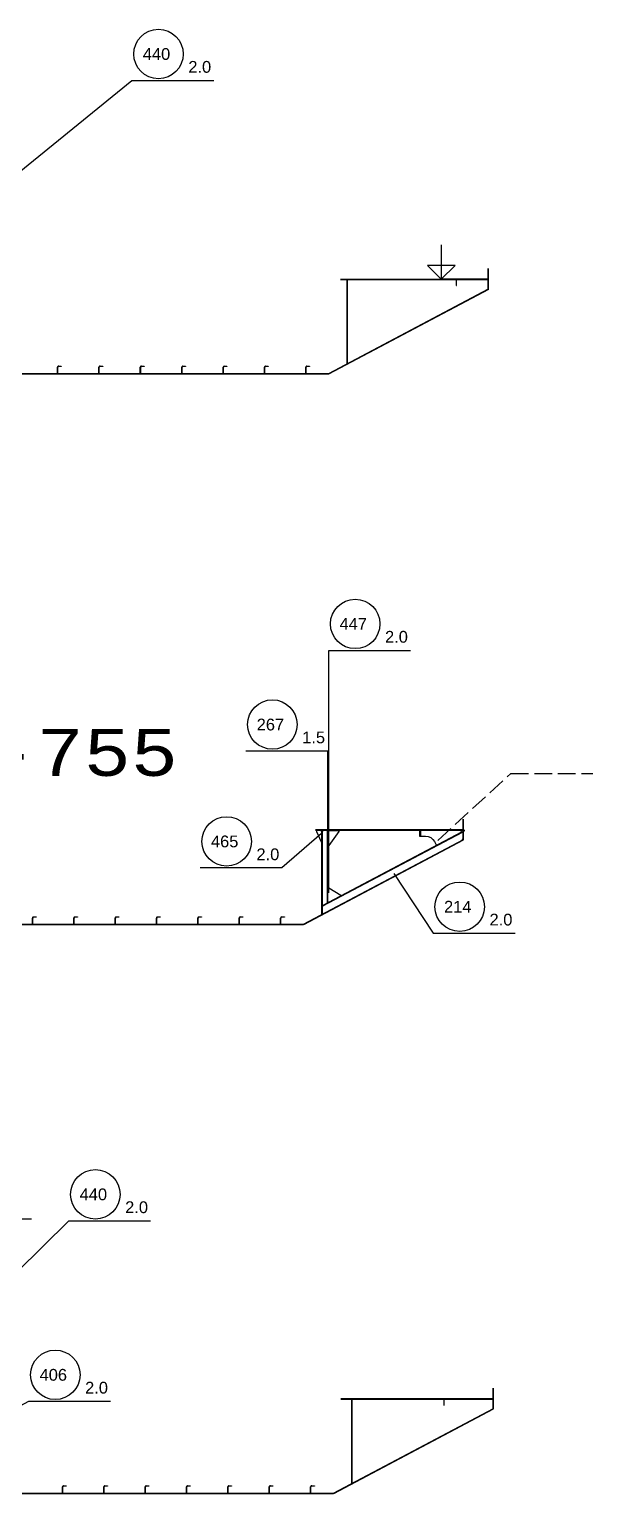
# Model space of a CAD drawing. Header units: inches. Extents: x -15552 to 42302, y -14825 to 18289.
# Drawn here: x 39306 to 42302, y -3588 to 4205 of the extents above; entities that cross this region are included whole.
import ezdxf

# ---------------------------------------------------------------- set-up
doc = ezdxf.new("R2010")
doc.units = ezdxf.units.IN
doc.header["$MEASUREMENT"] = 0
doc.linetypes.add('Short_dashed', pattern=[5, 3.75, -1.25])
doc.layers.get('0').update_dxf_attribs({"linetype": 'CONTINUOUS'})
doc.styles.add('Style_ARIAL', font='ARIAL')
doc.styles.add('Style_Courier_New', font='Courier New')

msp = doc.modelspace()

# ---------------------------------------------------------------- linework, layer by layer
at = {"color": 6, "ltscale": 25}
for p, q in [((41496.50809, 3058.46861), (41496.50809, 2875.494054)), ((41496.50809, 2875.494054), (41423.610751, 2948.879603)), ((41569.89371, 2948.879543), (41423.610751, 2948.879603)), ((41569.89371, 2948.879543), (41496.50809, 2875.494054))]:
    msp.add_line(p, q, dxfattribs=at)
at = {"color": 3, "ltscale": 25}
for p, q in [((41746.50809, 2822.494057), (41746.50809, 2932.494059)), ((41748.510043, 2822.494057), (41748.510043, 2932.494059)), ((41746.50809, 2822.494057), (40896.50809, 2372.494081)), ((41747.44498, 2820.726469), (40897.44498, 2370.726493)), ((41746.50809, 2872.494057), (40961.50748, 2872.494057)), ((40996.50809, 2425.43526), (40996.50809, 2872.494057)), ((40998.009555, 2425.43526), (40998.009555, 2872.494057)), ((40896.50809, 2372.494081), (34971.50809, 2372.494081)), ((40896.50809, 2370.494083), (34971.50809, 2370.494083)), ((39456.508701, 2372.494081), (39456.508701, 2406.567052)), ((39458.507602, 2372.494081), (39458.507602, 2406.567052)), ((39676.509921, 2372.494081), (39676.509921, 2406.567052)), ((39678.508823, 2372.494081), (39678.508823, 2406.567052)), ((39896.50809, 2372.494081), (39896.50809, 2406.567052)), ((39898.510043, 2372.494081), (39898.510043, 2406.567052)), ((40116.509311, 2372.494081), (40116.509311, 2406.567052)), ((40118.508212, 2372.494081), (40118.508212, 2406.567052)), ((40336.50748, 2372.494081), (40336.50748, 2406.567052)), ((40338.509433, 2372.494081), (40338.509433, 2406.567052)), ((40556.508701, 2372.494081), (40556.508701, 2406.567052)), ((40558.507602, 2372.494081), (40558.507602, 2406.567052)), ((40776.509921, 2372.494081), (40776.509921, 2406.567052)), ((40778.508823, 2372.494081), (40778.508823, 2406.567052)), ((41612.490146, -108.380553), (41612.490146, 1.619485)), ((41614.489047, -108.380553), (41614.489047, 1.619485)), ((41612.490146, -55.380484), (40827.489536, -55.380484)), ((41612.490146, -58.380553), (40827.489536, -58.380553)), ((40862.490146, -505.439422), (40862.490146, -58.380553)), ((40863.988559, -505.439422), (40863.988559, -58.380553)), ((40863.988559, -58.380553), (40863.988559, -459.385726)), ((40889.489047, -58.380553), (40863.988559, -58.380553)), ((41606.984775, -68.215796), (40865.682285, -460.66899)), ((40892.543857, -442.830703), (40892.543857, -61.435363)), ((41612.490146, -108.380553), (41612.490146, -69.909903)), ((41612.490146, -108.380553), (40762.490146, -558.380553)), ((41613.423984, -110.148284), (40763.423984, -560.148284)), ((40863.988559, -504.645202), (41612.490146, -108.380553)), ((40863.988559, -459.385726), (40889.489047, -445.885512)), ((40863.988559, -466.174361), (40863.988559, -504.645202)), ((39322.490756, -558.380553), (39322.490756, -524.307677)), ((39324.489658, -558.380553), (39324.489658, -524.307677)), ((39542.488925, -558.380553), (39542.488925, -524.307677)), ((39544.487827, -558.380553), (39544.487827, -524.307677)), ((39762.490146, -558.380553), (39762.490146, -524.307677)), ((39764.489047, -558.380553), (39764.489047, -524.307677)), ((39982.488315, -558.380553), (39982.488315, -524.307677)), ((39984.490268, -558.380553), (39984.490268, -524.307677)), ((40202.489536, -558.380553), (40202.489536, -524.307677)), ((40204.488437, -558.380553), (40204.488437, -524.307677)), ((40422.490756, -558.380553), (40422.490756, -524.307677)), ((40424.489658, -558.380553), (40424.489658, -524.307677)), ((40642.488925, -558.380553), (40642.488925, -524.307677)), ((40644.487827, -558.380553), (40644.487827, -524.307677)), ((40762.490146, -558.380553), (34837.490146, -558.380553)), ((40762.490146, -560.380599), (34837.490146, -560.380599)), ((41772.060459, -3135.553023), (41772.060459, -3025.553176)), ((41774.05936, -3135.553023), (41774.05936, -3025.553176)), ((41772.060459, -3082.553145), (40963.057773, -3082.553145)), ((41772.060459, -3085.553023), (40963.057773, -3085.553023)), ((41022.060459, -3532.612273), (41022.060459, -3085.553023)), ((41023.558872, -3532.612273), (41023.558872, -3085.553023)), ((41772.060459, -3135.553023), (40922.060459, -3585.553405)), ((41772.994296, -3137.320754), (40922.994296, -3587.320372)), ((39482.061069, -3585.553405), (39482.061069, -3551.479766)), ((39484.05997, -3585.553405), (39484.05997, -3551.479766)), ((39702.059238, -3585.553405), (39702.059238, -3551.479766)), ((39704.058139, -3585.553405), (39704.058139, -3551.479766)), ((39922.060459, -3585.553405), (39922.060459, -3551.479766)), ((39924.05936, -3585.553405), (39924.05936, -3551.479766)), ((40142.058627, -3585.553405), (40142.058627, -3551.479766)), ((40144.060581, -3585.553405), (40144.060581, -3551.479766)), ((40362.059848, -3585.553405), (40362.059848, -3551.479766)), ((40364.05875, -3585.553405), (40364.05875, -3551.479766)), ((40582.061069, -3585.553405), (40582.061069, -3551.479766)), ((40584.05997, -3585.553405), (40584.05997, -3551.479766)), ((40802.059238, -3585.553405), (40802.059238, -3551.479766)), ((40804.058139, -3585.553405), (40804.058139, -3551.479766)), ((40922.060459, -3585.553405), (34997.060459, -3585.553405)), ((40922.060459, -3587.553069), (34997.060459, -3587.553069))]:
    msp.add_line(p, q, dxfattribs=at)
at = {"color": 1, "ltscale": 25}
for points in [[(38518.492954, 2849.798277), (39852.333896, 3933.051446), (40287.209384, 3933.051446)], [(41576.223056, 2872.494057), (41576.223056, 2842.494062), (41578.362338, 2842.494062), (41578.362338, 2872.494057)], [(39462.508457, 2412.567094), (39476.436679, 2412.567094), (39476.436679, 2410.567096), (39462.508457, 2410.567096)], [(39682.509677, 2412.567094), (39696.434848, 2412.567094), (39696.434848, 2410.567096), (39682.509677, 2410.567096)], [(39902.507846, 2412.567094), (39916.436069, 2412.567094), (39916.436069, 2410.567096), (39902.507846, 2410.567096)], [(40122.509067, 2412.567094), (40136.43729, 2412.567094), (40136.43729, 2410.567096), (40122.509067, 2410.567096)], [(40342.510288, 2412.567094), (40356.435459, 2412.567094), (40356.435459, 2410.567096), (40342.510288, 2410.567096)], [(40562.508457, 2412.567094), (40576.436679, 2412.567094), (40576.436679, 2410.567096), (40562.508457, 2410.567096)], [(40782.509677, 2412.567094), (40796.434848, 2412.567094), (40796.434848, 2410.567096), (40782.509677, 2410.567096)], [(40898.195712, -389.517638), (40898.195712, 900.138047), (41333.071201, 900.138047)], [(40892.751376, -271.428725), (40892.751376, 364.741853), (40457.875888, 364.741853)], [(40860.381381, -74.96514), (40649.550693, -257.245681), (40214.675205, -257.245681)], [(41244.039218, -286.586043), (41453.911655, -604.77719), (41888.787143, -604.77719)], [(39328.490512, -518.30754), (39342.415683, -518.30754), (39342.415683, -520.307586), (39328.490512, -520.307586)], [(39548.488681, -518.30754), (39562.416904, -518.30754), (39562.416904, -520.307586), (39548.488681, -520.307586)], [(39768.489902, -518.30754), (39782.415073, -518.30754), (39782.415073, -520.307586), (39768.489902, -520.307586)], [(39988.488071, -518.30754), (40002.416293, -518.30754), (40002.416293, -520.307586), (39988.488071, -520.307586)], [(40208.489292, -518.30754), (40222.417514, -518.30754), (40222.417514, -520.307586), (40208.489292, -520.307586)], [(40428.490512, -518.30754), (40442.415683, -518.30754), (40442.415683, -520.307586), (40428.490512, -520.307586)], [(40648.488681, -518.30754), (40662.416904, -518.30754), (40662.416904, -520.307586), (40648.488681, -520.307586)], [(38547.054355, -3090.637252), (39516.570346, -2135.309646), (39951.445835, -2135.309646)], [(38585.317294, -3277.041671), (38882.515781, -2123.93994), (39317.391269, -2123.93994)], [(38528.145664, -3512.977263), (39303.582065, -3095.736358), (39738.457553, -3095.736358)], [(41509.905307, -3085.553023), (41509.905307, -3115.552947), (41512.047641, -3115.552947), (41512.047641, -3085.553023)], [(39488.060825, -3545.48001), (39501.985996, -3545.48001), (39501.985996, -3547.480437), (39488.060825, -3547.480437)], [(39708.058994, -3545.48001), (39721.987216, -3545.48001), (39721.987216, -3547.480437), (39708.058994, -3547.480437)], [(39928.060214, -3545.48001), (39941.985385, -3545.48001), (39941.985385, -3547.480437), (39928.060214, -3547.480437)], [(40148.058383, -3545.48001), (40161.986606, -3545.48001), (40161.986606, -3547.480437), (40148.058383, -3547.480437)], [(40368.059604, -3545.48001), (40381.987827, -3545.48001), (40381.987827, -3547.480437), (40368.059604, -3547.480437)], [(40588.060825, -3545.48001), (40601.985996, -3545.48001), (40601.985996, -3547.480437), (40588.060825, -3547.480437)], [(40808.058994, -3545.48001), (40821.987216, -3545.48001), (40821.987216, -3547.480437), (40808.058994, -3547.480437)]]:
    msp.add_lwpolyline(points, dxfattribs=at)
at = {"color": 3, "ltscale": 25}
for points in [[(41746.50809, 2875.494054), (41496.50809, 2875.494054), (41496.50809, 2873.994043), (40961.50748, 2873.994043)], [(41612.490146, -69.909903), (41604.280918, -67.384002), (40866.515415, -457.965896), (40863.988559, -466.174361)], [(40889.489047, -445.885512), (40894.045322, -441.330764), (40894.045322, -62.935302), (40889.489047, -58.380553)], [(41621.794956, -58.194396), (41612.490146, -58.380553), (41479.177158, -58.380553), (41381.795566, -58.380553)], [(41471.550815, -137.735412), (41507.766025, -118.563125), (41593.773715, -73.028991), (41621.794956, -58.194396)], [(41604.119174, -67.55223), (41601.799838, -58.594367), (41601.793735, -58.380553)]]:
    msp.add_lwpolyline(points, dxfattribs=at)
at = {"color": 4, "linetype": 'Short_dashed', "ltscale": 25}
msp.add_lwpolyline([(41477.605502, -110.565612), (41866.881626, 244.860604), (42301.757114, 244.860604)], dxfattribs=at)
at = {"color": 2, "ltscale": 25}
for points in [[(40857.488315, -58.380553), (40832.488315, -58.380553), (40832.488315, -63.380668), (40857.488315, -118.380401), (40862.490146, -118.380401), (40862.490146, -63.380668), (40857.488315, -58.380553)], [(40898.989169, -58.380553), (40952.489536, -58.380553), (40952.489536, -63.380668), (40898.989169, -138.380477), (40893.99039, -138.380477), (40893.99039, -63.380668), (40898.989169, -58.380553)], [(40893.99039, -438.480422), (40893.99039, -363.480422), (40898.989169, -363.480422), (40962.365024, -401.648375), (40964.70267, -406.068084), (40898.409335, -441.142318), (40893.99039, -438.480422)]]:
    msp.add_lwpolyline(points, dxfattribs=at)
at = {"color": 3, "ltscale": 25}
msp.add_lwpolyline([(41381.795566, -58.380553), (41381.795566, -88.380668), (41412.307041, -88.380668, -0.277807), (41460.915439, -117.646834), (41471.550815, -137.735412)], format="xyb", dxfattribs=at)
at = {"color": 7, "ltscale": 25}
msp.add_lwpolyline([(41386.699741, -58.380553), (41386.699741, -88.380668), (41388.842075, -88.380668), (41388.842075, -58.380553)], dxfattribs=at)
at = {"color": 5, "ltscale": 25}
msp.add_lwpolyline([(41386.699741, -58.380553), (41386.699741, -88.380668), (41388.842075, -88.380668), (41388.842075, -58.380553)], dxfattribs=at)
at = {"color": 1, "ltscale": 25}
for centre in [(39993.233554, 4073.951677), (41039.095371, 1041.038278), (40598.775546, 505.642083), (40355.574863, -116.345641), (41594.811313, -463.87715), (39657.470004, -1994.409606), (39444.481723, -2954.836318)]:
    msp.add_circle(centre, 131.506848, dxfattribs=at)
at = {"color": 3, "ltscale": 25}
for centre, radius, start, end in [((39462.508457, 2406.567243), 5.999828, 90.000687, 180.002045), ((39462.508457, 2406.566337), 4.000767, 89.998749, 179.989639), ((39682.509677, 2406.567243), 5.999828, 90.000687, 180.002045), ((39682.509677, 2406.566337), 4.000767, 89.998749, 179.989639), ((39902.507846, 2406.567243), 5.999828, 90.000687, 180.002045), ((39902.507846, 2406.568912), 3.998163, 90.00515, 180.026962), ((40122.509067, 2406.567243), 5.999828, 90.000687, 180.002045), ((40122.509067, 2406.566337), 4.000767, 89.998749, 179.989639), ((40342.510288, 2406.564668), 6.002433, 89.996422, 179.977173), ((40342.510288, 2406.566337), 4.000767, 89.998749, 179.989639), ((40562.508457, 2406.567243), 5.999828, 90.000687, 180.002045), ((40562.508457, 2406.566337), 4.000767, 89.998749, 179.989639), ((40782.509677, 2406.567243), 5.999828, 90.000687, 180.002045), ((40782.509677, 2406.566337), 4.000767, 89.998749, 179.989639), ((40863.988559, -58.379027), 5.001661, 269.998047, 359.9823), ((41612.490146, -108.380553), 5.000032, 90.000305, 207.897171), ((40863.988559, -459.385726), 5.000185, 27.896086, 89.997635), ((39328.490512, -524.307296), 5.999909, 90.001465, 180.002182), ((39328.490512, -524.30844), 4.000808, 89.999329, 179.989746), ((39548.488681, -524.307296), 5.999909, 90.001465, 180.002182), ((39548.488681, -524.30844), 4.000808, 89.999329, 179.989746), ((39768.489902, -524.307296), 5.999909, 90.001465, 180.002182), ((39768.489902, -524.30844), 4.000808, 89.999329, 179.989746), ((39988.488071, -524.307296), 5.999909, 90.001465, 180.002182), ((39988.488071, -524.30577), 3.998204, 90.005737, 180.027054), ((40208.489292, -524.307296), 5.999909, 90.001465, 180.002182), ((40208.489292, -524.30844), 4.000808, 89.999329, 179.989746), ((40428.490512, -524.307296), 5.999909, 90.001465, 180.002182), ((40428.490512, -524.30844), 4.000808, 89.999329, 179.989746), ((40648.488681, -524.307296), 5.999909, 90.001465, 180.002182), ((40648.488681, -524.30844), 4.000808, 89.999329, 179.989746), ((40863.988559, -504.645202), 4.999831, 27.898588, 90.002396), ((39488.060825, -3551.479766), 5.999584, 89.998352, 180.001648), ((39488.060825, -3551.480529), 4.000157, 89.990005, 179.988144), ((39708.058994, -3551.479766), 5.999584, 89.998352, 180.001648), ((39708.058994, -3551.480529), 4.000157, 89.990005, 179.988144), ((39928.060214, -3551.479766), 5.999584, 89.998352, 180.001648), ((39928.060214, -3551.480529), 4.000157, 89.990005, 179.988144), ((40148.058383, -3551.479766), 5.999584, 89.998352, 180.001648), ((40148.058383, -3551.47824), 3.997552, 89.996407, 180.025467), ((40368.059604, -3551.479766), 5.999584, 89.998352, 180.001648), ((40368.059604, -3551.480529), 4.000157, 89.990005, 179.988144), ((40588.060825, -3551.479766), 5.999584, 89.998352, 180.001648), ((40588.060825, -3551.480529), 4.000157, 89.990005, 179.988144), ((40808.058994, -3551.479766), 5.999584, 89.998352, 180.001648), ((40808.058994, -3551.480529), 4.000157, 89.990005, 179.988144)]:
    msp.add_arc(centre, radius, start, end, dxfattribs=at)

# ---------------------------------------------------------------- texts
at = {"color": 1, "ltscale": 25, "style": 'Style_ARIAL'}
for s, p in [('440', (39909.73746, 4042.640451)), ('2.0', (40151.747959, 3974.14737)), ('447', (40955.599277, 1009.727052)), ('2.0', (41197.609775, 941.233972)), ('267', (40515.279453, 474.330857)), ('1.5', (40757.289951, 405.837777)), ('465', (40272.078769, -147.656676)), ('2.0', (40514.089267, -216.149947)), ('214', (41511.315219, -495.188186)), ('2.0', (41753.325717, -563.681456)), ('440', (39573.973911, -2025.720641)), ('2.0', (39815.984409, -2094.213912)), ('406', (39360.985629, -2986.147353)), ('2.0', (39602.996127, -3054.640624))]:
    msp.add_text(s, height=62.622309, dxfattribs=at).set_placement(p)
at = {"color": 7, "ltscale": 25, "style": 'Style_Courier_New'}
msp.add_text('LONG -755', height=250, dxfattribs=at).set_placement((37841.606967, 232.646516))

doc.saveas('drawing.dxf')
